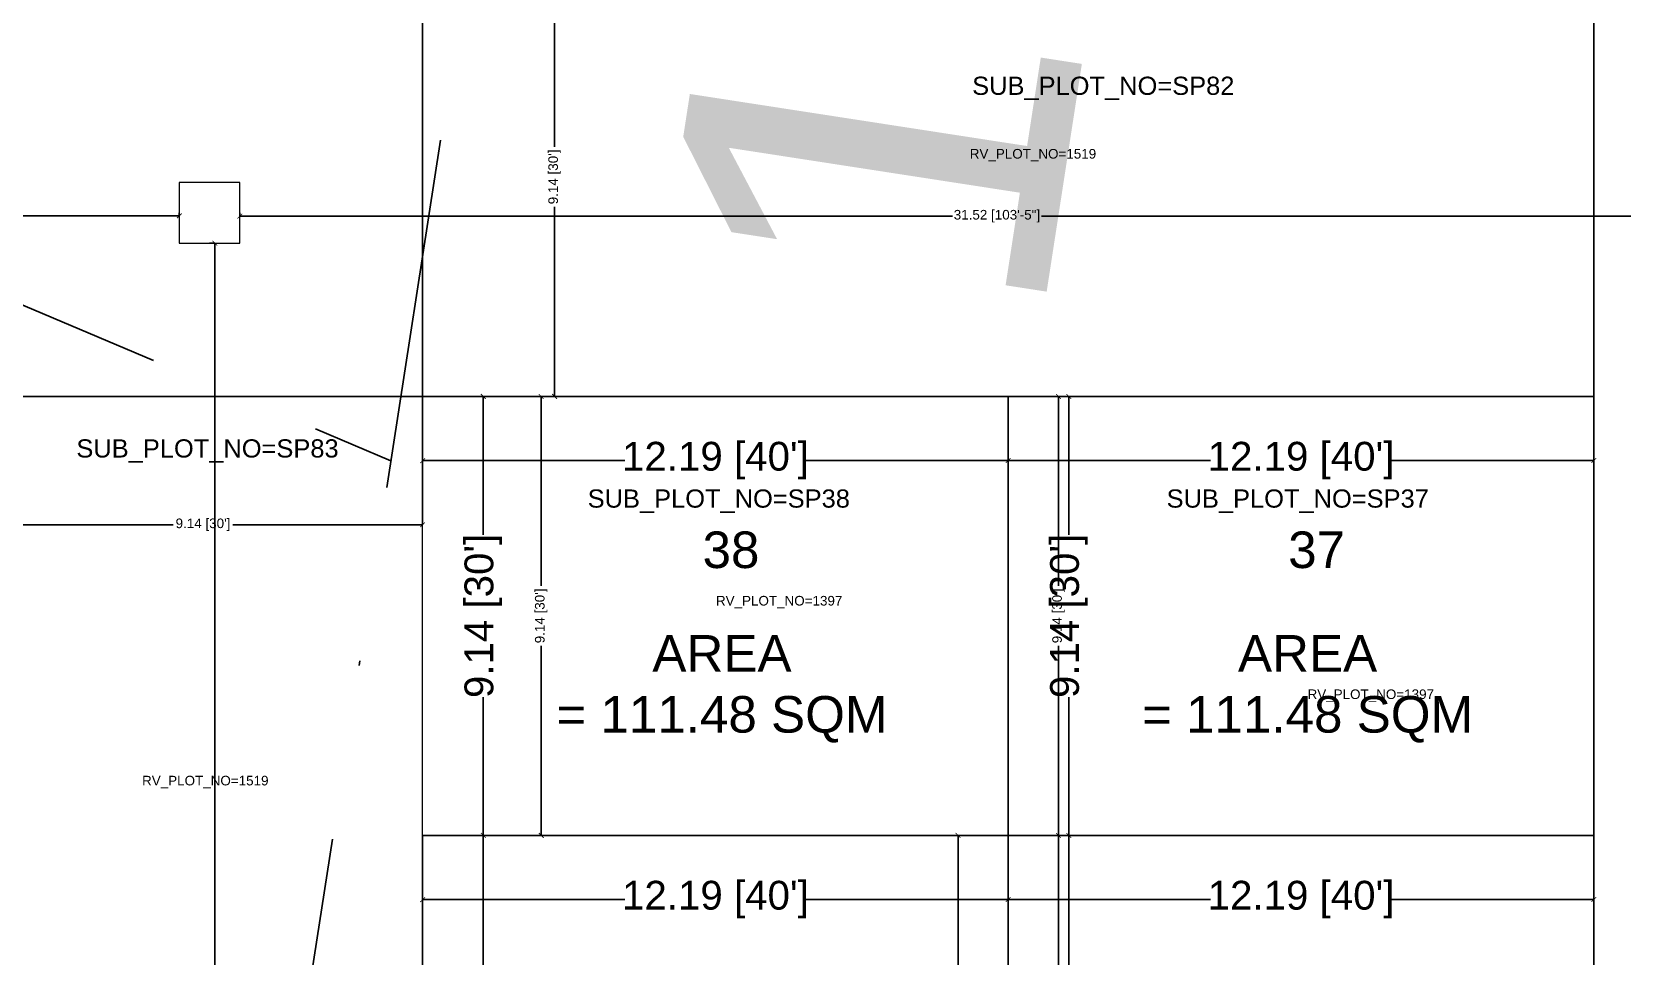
# Model space of a CAD drawing. Header units: metres. Extents: x 205125 to 205418, y -20654 to -20451.
# Drawn here: x 205287.68 to 205320.79, y -20574.34 to -20555.09 of the extents above; entities that cross this region are included whole.
import ezdxf

# ---------------------------------------------------------------- set-up
doc = ezdxf.new("R2010")
doc.units = ezdxf.units.M
doc.header["$MEASUREMENT"] = 0
doc.header["$PDMODE"] = 2
doc.linetypes.add('BORDER2', pattern=[0.875, 0.25, -0.125, 0.25, -0.125, 0, -0.125])
doc.layers.get('0').update_dxf_attribs({"lineweight": 5})
doc.layers.get('Defpoints').update_dxf_attribs({"lineweight": 5})
for name, color, linetype, lineweight in [('A-0-g', 7, 'Continuous', 5), ('INTERNAL_JUNCTIONS', 7, 'Continuous', 5), ('INTERNAL_ROADS_RESIDENTIAL', 7, 'Continuous', 5), ('Layer1', 7, 'Continuous', 5), ('SUB_PLOT_36', 7, 'Continuous', 5), ('SUB_PLOT_36_RV_PLOT_1', 7, 'Continuous', 5), ('SUB_PLOT_37', 7, 'Continuous', 5), ('SUB_PLOT_37_RV_PLOT_1', 7, 'Continuous', 5), ('SUB_PLOT_38', 7, 'Continuous', 5), ('SUB_PLOT_38_RV_PLOT_1', 7, 'Continuous', 5), ('SUB_PLOT_39', 7, 'Continuous', 5), ('SUB_PLOT_39_RV_PLOT_1', 7, 'Continuous', 5), ('SUB_PLOT_81', 7, 'Continuous', 5), ('SUB_PLOT_81_RV_PLOT_1', 7, 'Continuous', 5), ('SUB_PLOT_82', 7, 'Continuous', 5), ('SUB_PLOT_82_RV_PLOT_1', 7, 'Continuous', 5), ('SUB_PLOT_83', 7, 'Continuous', 5), ('SUB_PLOT_83_RV_PLOT_1', 7, 'Continuous', 5), ('SUB_PLOT_84', 7, 'Continuous', 5), ('SUB_PLOT_84_RV_PLOT_1', 7, 'Continuous', 5)]:
    doc.layers.add(name, color=color, linetype=linetype, lineweight=lineweight)
doc.styles.add('Arial', font='swissl.ttf')
doc.dimstyles.new('meter', dxfattribs={"dimtxt": 0.2, "dimasz": 0.1, "dimexe": 0, "dimexo": 0, "dimgap": 0.09, "dimtad": 0, "dimzin": 0, "dimdsep": 46, "dimtxsty": 'Arial', "dimblk": 'ARCHTICK', "dimcen": 7.09, "dimclrd": 23, "dimclre": 23, "dimclrt": 75, "dimadec": 0, "dimazin": 0, "dimtfac": 1, "dimtofl": 0, "dimtmove": 1, "dimatfit": 3, "dimldrblk": 'OPEN90', "dimfxl": 1, "dimtolj": 1, "dimtzin": 0, "dimarcsym": 0})

# ---------------------------------------------------------------- blocks, each defined once
blk = doc.blocks.new('_ArchTick')
at = {"color": 0, "const_width": 0.15}
blk.add_lwpolyline([(-0.5, -0.5), (0.5, 0.5)], dxfattribs=at)
blk = doc.blocks.new('*D50')
at = {"color": 23, "linetype": 'Continuous', "lineweight": -2, "ltscale": 0.5, "transparency": 16777216}
for p, q in [((205295.816, -20562.68), (205295.816, -20564.017)), ((205308.008, -20562.68), (205308.008, -20564.017)), ((205295.816, -20564.017), (205300.024, -20564.017)), ((205308.008, -20564.017), (205303.801, -20564.017))]:
    blk.add_line(p, q, dxfattribs=at)
at = {"layer": 'Defpoints', "color": 0, "ltscale": 0.5, "transparency": 16777216}
for p in [(205295.816, -20562.68), (205308.008, -20562.68), (205308.008, -20564.017)]:
    blk.add_point(p, dxfattribs=at)
at = {"color": 23, "lineweight": -2, "ltscale": 0.5, "transparency": 16777216, "xscale": 0.1, "yscale": 0.1, "zscale": 0.1, "rotation": 180}
blk.add_blockref('_ArchTick', (205295.816, -20564.017), dxfattribs=at)
at = {"color": 23, "lineweight": -2, "ltscale": 0.5, "transparency": 16777216, "xscale": 0.1, "yscale": 0.1, "zscale": 0.1}
blk.add_blockref('_ArchTick', (205308.008, -20564.017), dxfattribs=at)
at = {"color": 75, "ltscale": 0.5, "transparency": 16777216, "insert": (205301.912, -20564.017), "char_height": 0.6, "attachment_point": 5, "style": 'Arial'}
blk.add_mtext("\\A1;12.19 [40']", dxfattribs=at)
blk = doc.blocks.new('_Open90')
at = {"layer": 'A-0-g', "color": 0, "lineweight": -2}
for p, q in [((0, 0), (-1, 0)), ((-0.5, 0.5), (0, 0)), ((0, 0), (-0.5, -0.5))]:
    blk.add_line(p, q, dxfattribs=at)
blk = doc.blocks.new('*D51')
at = {"layer": 'Defpoints', "color": 0, "ltscale": 0.5, "transparency": 16777216}
for p in [(205295.816, -20562.68), (205295.816, -20571.824), (205297.078, -20571.824)]:
    blk.add_point(p, dxfattribs=at)
at = {"layer": 'SUB_PLOT_38', "color": 23, "linetype": 'Continuous', "lineweight": -2, "ltscale": 0.5, "transparency": 16777216}
for p, q in [((205295.816, -20562.68), (205297.078, -20562.68)), ((205297.078, -20562.68), (205297.078, -20565.561)), ((205297.078, -20571.824), (205297.078, -20568.943)), ((205295.816, -20571.824), (205297.078, -20571.824))]:
    blk.add_line(p, q, dxfattribs=at)
at = {"layer": 'SUB_PLOT_38', "color": 23, "lineweight": -2, "ltscale": 0.5, "transparency": 16777216, "xscale": 0.1, "yscale": 0.1, "zscale": 0.1}
for p, rotation in [((205297.078, -20562.68), 90), ((205297.078, -20571.824), 270)]:
    blk.add_blockref('_ArchTick', p, dxfattribs=dict(at, rotation=rotation))
at = {"layer": 'SUB_PLOT_38', "color": 75, "ltscale": 0.5, "transparency": 16777216, "insert": (205297.078, -20567.252), "char_height": 0.6, "attachment_point": 5, "rotation": 90, "style": 'Arial'}
blk.add_mtext("\\A1;9.14 [30']", dxfattribs=at)
blk = doc.blocks.new('*D52')
at = {"color": 23, "linetype": 'Continuous', "lineweight": -2, "ltscale": 0.5, "transparency": 16777216}
for p, q in [((205308.008, -20562.68), (205308.008, -20564.017)), ((205320.2, -20562.68), (205320.2, -20564.017)), ((205308.008, -20564.017), (205312.216, -20564.017)), ((205320.2, -20564.017), (205315.993, -20564.017))]:
    blk.add_line(p, q, dxfattribs=at)
at = {"layer": 'Defpoints', "color": 0, "ltscale": 0.5, "transparency": 16777216}
for p in [(205308.008, -20562.68), (205320.2, -20562.68), (205320.2, -20564.017)]:
    blk.add_point(p, dxfattribs=at)
at = {"color": 23, "lineweight": -2, "ltscale": 0.5, "transparency": 16777216, "xscale": 0.1, "yscale": 0.1, "zscale": 0.1, "rotation": 180}
blk.add_blockref('_ArchTick', (205308.008, -20564.017), dxfattribs=at)
at = {"color": 23, "lineweight": -2, "ltscale": 0.5, "transparency": 16777216, "xscale": 0.1, "yscale": 0.1, "zscale": 0.1}
blk.add_blockref('_ArchTick', (205320.2, -20564.017), dxfattribs=at)
at = {"color": 75, "ltscale": 0.5, "transparency": 16777216, "insert": (205314.104, -20564.017), "char_height": 0.6, "attachment_point": 5, "style": 'Arial'}
blk.add_mtext("\\A1;12.19 [40']", dxfattribs=at)
blk = doc.blocks.new('*D53')
at = {"layer": 'Defpoints', "color": 0, "ltscale": 0.5, "transparency": 16777216}
for p in [(205308.008, -20562.68), (205308.008, -20571.824), (205309.27, -20571.824)]:
    blk.add_point(p, dxfattribs=at)
at = {"layer": 'SUB_PLOT_37', "color": 23, "linetype": 'Continuous', "lineweight": -2, "ltscale": 0.5, "transparency": 16777216}
for p, q in [((205308.008, -20562.68), (205309.27, -20562.68)), ((205309.27, -20562.68), (205309.27, -20565.561)), ((205309.27, -20571.824), (205309.27, -20568.943)), ((205308.008, -20571.824), (205309.27, -20571.824))]:
    blk.add_line(p, q, dxfattribs=at)
at = {"layer": 'SUB_PLOT_37', "color": 23, "lineweight": -2, "ltscale": 0.5, "transparency": 16777216, "xscale": 0.1, "yscale": 0.1, "zscale": 0.1}
for p, rotation in [((205309.27, -20562.68), 90), ((205309.27, -20571.824), 270)]:
    blk.add_blockref('_ArchTick', p, dxfattribs=dict(at, rotation=rotation))
at = {"layer": 'SUB_PLOT_37', "color": 75, "ltscale": 0.5, "transparency": 16777216, "insert": (205309.27, -20567.252), "char_height": 0.6, "attachment_point": 5, "rotation": 90, "style": 'Arial'}
blk.add_mtext("\\A1;9.14 [30']", dxfattribs=at)
blk = doc.blocks.new('*D54')
at = {"color": 23, "linetype": 'Continuous', "lineweight": -2, "ltscale": 0.5, "transparency": 16777216}
for p, q in [((205295.816, -20571.824), (205295.816, -20573.161)), ((205308.008, -20571.824), (205308.008, -20573.161)), ((205295.816, -20573.161), (205300.024, -20573.161)), ((205308.008, -20573.161), (205303.801, -20573.161))]:
    blk.add_line(p, q, dxfattribs=at)
at = {"layer": 'Defpoints', "color": 0, "ltscale": 0.5, "transparency": 16777216}
for p in [(205295.816, -20571.824), (205308.008, -20571.824), (205308.008, -20573.161)]:
    blk.add_point(p, dxfattribs=at)
at = {"color": 23, "lineweight": -2, "ltscale": 0.5, "transparency": 16777216, "xscale": 0.1, "yscale": 0.1, "zscale": 0.1, "rotation": 180}
blk.add_blockref('_ArchTick', (205295.816, -20573.161), dxfattribs=at)
at = {"color": 23, "lineweight": -2, "ltscale": 0.5, "transparency": 16777216, "xscale": 0.1, "yscale": 0.1, "zscale": 0.1}
blk.add_blockref('_ArchTick', (205308.008, -20573.161), dxfattribs=at)
at = {"color": 75, "ltscale": 0.5, "transparency": 16777216, "insert": (205301.912, -20573.161), "char_height": 0.6, "attachment_point": 5, "style": 'Arial'}
blk.add_mtext("\\A1;12.19 [40']", dxfattribs=at)
blk = doc.blocks.new('*D55')
at = {"layer": 'Defpoints', "color": 0, "ltscale": 0.5, "transparency": 16777216}
for p in [(205295.816, -20571.824), (205295.816, -20580.968), (205297.078, -20580.968)]:
    blk.add_point(p, dxfattribs=at)
at = {"layer": 'SUB_PLOT_39', "color": 23, "linetype": 'Continuous', "lineweight": -2, "ltscale": 0.5, "transparency": 16777216}
for p, q in [((205295.816, -20571.824), (205297.078, -20571.824)), ((205297.078, -20571.824), (205297.078, -20574.705)), ((205297.078, -20580.968), (205297.078, -20578.087)), ((205295.816, -20580.968), (205297.078, -20580.968))]:
    blk.add_line(p, q, dxfattribs=at)
at = {"layer": 'SUB_PLOT_39', "color": 23, "lineweight": -2, "ltscale": 0.5, "transparency": 16777216, "xscale": 0.1, "yscale": 0.1, "zscale": 0.1}
for p, rotation in [((205297.078, -20571.824), 90), ((205297.078, -20580.968), 270)]:
    blk.add_blockref('_ArchTick', p, dxfattribs=dict(at, rotation=rotation))
at = {"layer": 'SUB_PLOT_39', "color": 75, "ltscale": 0.5, "transparency": 16777216, "insert": (205297.078, -20576.396), "char_height": 0.6, "attachment_point": 5, "rotation": 90, "style": 'Arial'}
blk.add_mtext("\\A1;9.14 [30']", dxfattribs=at)
blk = doc.blocks.new('*D56')
at = {"color": 23, "linetype": 'Continuous', "lineweight": -2, "ltscale": 0.5, "transparency": 16777216}
for p, q in [((205308.008, -20571.824), (205308.008, -20573.161)), ((205320.2, -20571.824), (205320.2, -20573.161)), ((205308.008, -20573.161), (205312.216, -20573.161)), ((205320.2, -20573.161), (205315.993, -20573.161))]:
    blk.add_line(p, q, dxfattribs=at)
at = {"layer": 'Defpoints', "color": 0, "ltscale": 0.5, "transparency": 16777216}
for p in [(205308.008, -20571.824), (205320.2, -20571.824), (205320.2, -20573.161)]:
    blk.add_point(p, dxfattribs=at)
at = {"color": 23, "lineweight": -2, "ltscale": 0.5, "transparency": 16777216, "xscale": 0.1, "yscale": 0.1, "zscale": 0.1, "rotation": 180}
blk.add_blockref('_ArchTick', (205308.008, -20573.161), dxfattribs=at)
at = {"color": 23, "lineweight": -2, "ltscale": 0.5, "transparency": 16777216, "xscale": 0.1, "yscale": 0.1, "zscale": 0.1}
blk.add_blockref('_ArchTick', (205320.2, -20573.161), dxfattribs=at)
at = {"color": 75, "ltscale": 0.5, "transparency": 16777216, "insert": (205314.104, -20573.161), "char_height": 0.6, "attachment_point": 5, "style": 'Arial'}
blk.add_mtext("\\A1;12.19 [40']", dxfattribs=at)
blk = doc.blocks.new('*D57')
at = {"layer": 'Defpoints', "color": 0, "ltscale": 0.5, "transparency": 16777216}
for p in [(205308.008, -20571.824), (205308.008, -20580.968), (205309.27, -20580.968)]:
    blk.add_point(p, dxfattribs=at)
at = {"layer": 'SUB_PLOT_36', "color": 23, "linetype": 'Continuous', "lineweight": -2, "ltscale": 0.5, "transparency": 16777216}
for p, q in [((205308.008, -20571.824), (205309.27, -20571.824)), ((205309.27, -20571.824), (205309.27, -20574.705)), ((205309.27, -20580.968), (205309.27, -20578.087)), ((205308.008, -20580.968), (205309.27, -20580.968))]:
    blk.add_line(p, q, dxfattribs=at)
at = {"layer": 'SUB_PLOT_36', "color": 23, "lineweight": -2, "ltscale": 0.5, "transparency": 16777216, "xscale": 0.1, "yscale": 0.1, "zscale": 0.1}
for p, rotation in [((205309.27, -20571.824), 90), ((205309.27, -20580.968), 270)]:
    blk.add_blockref('_ArchTick', p, dxfattribs=dict(at, rotation=rotation))
at = {"layer": 'SUB_PLOT_36', "color": 75, "ltscale": 0.5, "transparency": 16777216, "insert": (205309.27, -20576.396), "char_height": 0.6, "attachment_point": 5, "rotation": 90, "style": 'Arial'}
blk.add_mtext("\\A1;9.14 [30']", dxfattribs=at)
blk = doc.blocks.new('sdfd')
at = {"color": 241, "linetype": 'BORDER2', "lineweight": 25, "ltscale": 2}
for points in [[(205532.1784, -20576.059), (205530.6774, -20582.0097)], [(205533.6461, -20582.0097), (205529.5017, -20582.0097), (205529.4565, -20583.7041), (205529.3222, -20583.9269)]]:
    blk.add_lwpolyline(points, dxfattribs=at)
at = {"linetype": 'BORDER2', "lineweight": 25, "ltscale": 500, "insert": (205531.8464, -20582.3504), "char_height": 0.54475, "width": 8.462144, "attachment_point": 2, "style": 'Arial'}
blk.add_mtext('1397', dxfattribs=at)
blk = doc.blocks.new('*D180')
at = {"layer": 'Defpoints', "color": 0, "ltscale": 0.5, "transparency": 16777216}
for p in [(205308.008, -20562.68), (205309.054, -20562.68), (205308.008, -20571.824)]:
    blk.add_point(p, dxfattribs=at)
at = {"layer": 'SUB_PLOT_37_RV_PLOT_1', "color": 23, "lineweight": -2, "ltscale": 0.5, "transparency": 16777216}
for p, q in [((205308.008, -20562.68), (205309.054, -20562.68)), ((205309.054, -20562.68), (205309.054, -20566.628)), ((205309.054, -20571.824), (205309.054, -20567.876)), ((205308.008, -20571.824), (205309.054, -20571.824))]:
    blk.add_line(p, q, dxfattribs=at)
at = {"layer": 'SUB_PLOT_37_RV_PLOT_1', "color": 23, "lineweight": -2, "ltscale": 0.5, "transparency": 16777216, "xscale": 0.1, "yscale": 0.1, "zscale": 0.1}
for p, rotation in [((205309.054, -20562.68), 90), ((205309.054, -20571.824), 270)]:
    blk.add_blockref('_ArchTick', p, dxfattribs=dict(at, rotation=rotation))
at = {"layer": 'SUB_PLOT_37_RV_PLOT_1', "color": 75, "ltscale": 0.5, "transparency": 16777216, "insert": (205309.054, -20567.252), "char_height": 0.2, "attachment_point": 5, "rotation": 90, "style": 'Arial'}
blk.add_mtext("\\A1;9.14 [30']", dxfattribs=at)
blk = doc.blocks.new('*D181')
at = {"layer": 'Defpoints', "color": 0, "ltscale": 0.5, "transparency": 16777216}
for p in [(205306.963, -20571.824), (205308.008, -20571.824), (205308.008, -20580.968)]:
    blk.add_point(p, dxfattribs=at)
at = {"layer": 'SUB_PLOT_39_RV_PLOT_1', "color": 23, "lineweight": -2, "ltscale": 0.5, "transparency": 16777216}
for p, q in [((205308.008, -20571.824), (205306.963, -20571.824)), ((205306.963, -20571.824), (205306.963, -20575.772)), ((205306.963, -20580.968), (205306.963, -20577.02)), ((205308.008, -20580.968), (205306.963, -20580.968))]:
    blk.add_line(p, q, dxfattribs=at)
at = {"layer": 'SUB_PLOT_39_RV_PLOT_1', "color": 23, "lineweight": -2, "ltscale": 0.5, "transparency": 16777216, "xscale": 0.1, "yscale": 0.1, "zscale": 0.1}
for p, rotation in [((205306.963, -20571.824), 90), ((205306.963, -20580.968), 270)]:
    blk.add_blockref('_ArchTick', p, dxfattribs=dict(at, rotation=rotation))
at = {"layer": 'SUB_PLOT_39_RV_PLOT_1', "color": 75, "ltscale": 0.5, "transparency": 16777216, "insert": (205306.963, -20576.396), "char_height": 0.2, "attachment_point": 5, "rotation": 90, "style": 'Arial'}
blk.add_mtext("\\A1;9.14 [30']", dxfattribs=at)
blk = doc.blocks.new('*D182')
at = {"layer": 'Defpoints', "color": 0, "ltscale": 0.5, "transparency": 16777216}
for p in [(205308.008, -20571.824), (205309.054, -20571.824), (205308.008, -20580.968)]:
    blk.add_point(p, dxfattribs=at)
at = {"layer": 'SUB_PLOT_36_RV_PLOT_1', "color": 23, "lineweight": -2, "ltscale": 0.5, "transparency": 16777216}
for p, q in [((205308.008, -20571.824), (205309.054, -20571.824)), ((205309.054, -20571.824), (205309.054, -20575.772)), ((205309.054, -20580.968), (205309.054, -20577.02)), ((205308.008, -20580.968), (205309.054, -20580.968))]:
    blk.add_line(p, q, dxfattribs=at)
at = {"layer": 'SUB_PLOT_36_RV_PLOT_1', "color": 23, "lineweight": -2, "ltscale": 0.5, "transparency": 16777216, "xscale": 0.1, "yscale": 0.1, "zscale": 0.1}
for p, rotation in [((205309.054, -20571.824), 90), ((205309.054, -20580.968), 270)]:
    blk.add_blockref('_ArchTick', p, dxfattribs=dict(at, rotation=rotation))
at = {"layer": 'SUB_PLOT_36_RV_PLOT_1', "color": 75, "ltscale": 0.5, "transparency": 16777216, "insert": (205309.054, -20576.396), "char_height": 0.2, "attachment_point": 5, "rotation": 90, "style": 'Arial'}
blk.add_mtext("\\A1;9.14 [30']", dxfattribs=at)
blk = doc.blocks.new('*D203')
at = {"layer": 'Defpoints', "color": 0, "ltscale": 0.5, "transparency": 16777216}
for p in [(205295.816, -20562.68), (205298.285, -20562.68), (205295.816, -20571.824)]:
    blk.add_point(p, dxfattribs=at)
at = {"layer": 'SUB_PLOT_38_RV_PLOT_1', "color": 23, "lineweight": -2, "ltscale": 0.5, "transparency": 16777216}
for p, q in [((205295.816, -20562.68), (205298.285, -20562.68)), ((205298.285, -20562.68), (205298.285, -20566.628)), ((205298.285, -20571.824), (205298.285, -20567.876)), ((205295.816, -20571.824), (205298.285, -20571.824))]:
    blk.add_line(p, q, dxfattribs=at)
at = {"layer": 'SUB_PLOT_38_RV_PLOT_1', "color": 23, "lineweight": -2, "ltscale": 0.5, "transparency": 16777216, "xscale": 0.1, "yscale": 0.1, "zscale": 0.1}
for p, rotation in [((205298.285, -20562.68), 90), ((205298.285, -20571.824), 270)]:
    blk.add_blockref('_ArchTick', p, dxfattribs=dict(at, rotation=rotation))
at = {"layer": 'SUB_PLOT_38_RV_PLOT_1', "color": 75, "ltscale": 0.5, "transparency": 16777216, "insert": (205298.285, -20567.252), "char_height": 0.2, "attachment_point": 5, "rotation": 90, "style": 'Arial'}
blk.add_mtext("\\A1;9.14 [30']", dxfattribs=at)
blk = doc.blocks.new('*D232')
at = {"layer": 'Defpoints', "color": 0, "ltscale": 0.5, "transparency": 16777216}
for p in [(205258.23, -20558.922), (205290.751, -20558.856), (205290.751, -20558.919)]:
    blk.add_point(p, dxfattribs=at)
at = {"layer": 'INTERNAL_ROADS_RESIDENTIAL', "color": 23, "lineweight": -2, "ltscale": 0.5, "transparency": 16777216}
for p, q in [((205258.23, -20558.922), (205258.23, -20558.919)), ((205258.23, -20558.919), (205273.562, -20558.919)), ((205290.751, -20558.919), (205275.419, -20558.919)), ((205290.751, -20558.856), (205290.751, -20558.919))]:
    blk.add_line(p, q, dxfattribs=at)
at = {"layer": 'INTERNAL_ROADS_RESIDENTIAL', "color": 23, "lineweight": -2, "ltscale": 0.5, "transparency": 16777216, "xscale": 0.1, "yscale": 0.1, "zscale": 0.1, "rotation": 180}
blk.add_blockref('_ArchTick', (205258.23, -20558.919), dxfattribs=at)
at = {"layer": 'INTERNAL_ROADS_RESIDENTIAL', "color": 23, "lineweight": -2, "ltscale": 0.5, "transparency": 16777216, "xscale": 0.1, "yscale": 0.1, "zscale": 0.1}
blk.add_blockref('_ArchTick', (205290.751, -20558.919), dxfattribs=at)
at = {"layer": 'INTERNAL_ROADS_RESIDENTIAL', "color": 75, "ltscale": 0.5, "transparency": 16777216, "insert": (205274.491, -20558.919), "char_height": 0.2, "attachment_point": 5, "style": 'Arial'}
blk.add_mtext('\\A1;32.52 [106\'-9"]', dxfattribs=at)
blk = doc.blocks.new('*D233')
at = {"layer": 'Defpoints', "color": 0, "ltscale": 0.5, "transparency": 16777216}
for p in [(205291.382, -20559.486), (205291.491, -20605.384), (205291.491, -20605.384)]:
    blk.add_point(p, dxfattribs=at)
at = {"layer": 'INTERNAL_ROADS_RESIDENTIAL', "color": 23, "lineweight": -2, "ltscale": 0.5, "transparency": 16777216}
for p, q in [((205291.382, -20559.486), (205291.491, -20559.486)), ((205291.491, -20559.486), (205291.491, -20581.507)), ((205291.491, -20605.384), (205291.491, -20583.363))]:
    blk.add_line(p, q, dxfattribs=at)
at = {"layer": 'INTERNAL_ROADS_RESIDENTIAL', "color": 23, "lineweight": -2, "ltscale": 0.5, "transparency": 16777216, "xscale": 0.1, "yscale": 0.1, "zscale": 0.1}
for p, rotation in [((205291.491, -20559.486), 90), ((205291.491, -20605.384), 270)]:
    blk.add_blockref('_ArchTick', p, dxfattribs=dict(at, rotation=rotation))
at = {"layer": 'INTERNAL_ROADS_RESIDENTIAL', "color": 75, "ltscale": 0.5, "transparency": 16777216, "insert": (205291.491, -20582.435), "char_height": 0.2, "attachment_point": 5, "rotation": 90, "style": 'Arial'}
blk.add_mtext('\\A1;45.90 [150\'-7"]', dxfattribs=at)
blk = doc.blocks.new('*D234')
at = {"layer": 'Defpoints', "color": 0, "ltscale": 0.5, "transparency": 16777216}
for p in [(205292.013, -20558.856), (205323.534, -20558.856), (205323.534, -20558.926)]:
    blk.add_point(p, dxfattribs=at)
at = {"layer": 'INTERNAL_ROADS_RESIDENTIAL', "color": 23, "lineweight": -2, "ltscale": 0.5, "transparency": 16777216}
for p, q in [((205292.013, -20558.856), (205292.013, -20558.926)), ((205292.013, -20558.926), (205306.845, -20558.926)), ((205323.534, -20558.926), (205308.702, -20558.926)), ((205323.534, -20558.856), (205323.534, -20558.926))]:
    blk.add_line(p, q, dxfattribs=at)
at = {"layer": 'INTERNAL_ROADS_RESIDENTIAL', "color": 23, "lineweight": -2, "ltscale": 0.5, "transparency": 16777216, "xscale": 0.1, "yscale": 0.1, "zscale": 0.1, "rotation": 180}
blk.add_blockref('_ArchTick', (205292.013, -20558.926), dxfattribs=at)
at = {"layer": 'INTERNAL_ROADS_RESIDENTIAL', "color": 23, "lineweight": -2, "ltscale": 0.5, "transparency": 16777216, "xscale": 0.1, "yscale": 0.1, "zscale": 0.1}
blk.add_blockref('_ArchTick', (205323.534, -20558.926), dxfattribs=at)
at = {"layer": 'INTERNAL_ROADS_RESIDENTIAL', "color": 75, "ltscale": 0.5, "transparency": 16777216, "insert": (205307.773, -20558.926), "char_height": 0.2, "attachment_point": 5, "style": 'Arial'}
blk.add_mtext('\\A1;31.52 [103\'-5"]', dxfattribs=at)
blk = doc.blocks.new('*D248')
at = {"layer": 'Defpoints', "color": 0, "ltscale": 0.5, "transparency": 16777216}
for p in [(205295.816, -20553.536), (205295.816, -20562.68), (205298.563, -20562.68)]:
    blk.add_point(p, dxfattribs=at)
at = {"layer": 'SUB_PLOT_82', "color": 23, "lineweight": -2, "ltscale": 0.5, "transparency": 16777216}
for p, q in [((205295.816, -20553.536), (205298.563, -20553.536)), ((205298.563, -20553.536), (205298.563, -20557.484)), ((205298.563, -20562.68), (205298.563, -20558.732)), ((205295.816, -20562.68), (205298.563, -20562.68))]:
    blk.add_line(p, q, dxfattribs=at)
at = {"layer": 'SUB_PLOT_82', "color": 23, "lineweight": -2, "ltscale": 0.5, "transparency": 16777216, "xscale": 0.1, "yscale": 0.1, "zscale": 0.1}
for p, rotation in [((205298.563, -20553.536), 90), ((205298.563, -20562.68), 270)]:
    blk.add_blockref('_ArchTick', p, dxfattribs=dict(at, rotation=rotation))
at = {"layer": 'SUB_PLOT_82', "color": 75, "ltscale": 0.5, "transparency": 16777216, "insert": (205298.563, -20558.108), "char_height": 0.2, "attachment_point": 5, "rotation": 90, "style": 'Arial'}
blk.add_mtext("\\A1;9.14 [30']", dxfattribs=at)
blk = doc.blocks.new('*D249')
at = {"layer": 'Defpoints', "color": 0, "ltscale": 0.5, "transparency": 16777216}
for p in [(205286.672, -20562.68), (205295.816, -20562.68), (205286.672, -20565.354)]:
    blk.add_point(p, dxfattribs=at)
at = {"layer": 'SUB_PLOT_83', "color": 23, "lineweight": -2, "ltscale": 0.5, "transparency": 16777216}
for p, q in [((205286.672, -20562.68), (205286.672, -20565.354)), ((205295.816, -20562.68), (205295.816, -20565.354)), ((205286.672, -20565.354), (205290.621, -20565.354)), ((205295.816, -20565.354), (205291.868, -20565.354))]:
    blk.add_line(p, q, dxfattribs=at)
at = {"layer": 'SUB_PLOT_83', "color": 23, "lineweight": -2, "ltscale": 0.5, "transparency": 16777216, "xscale": 0.1, "yscale": 0.1, "zscale": 0.1, "rotation": 180}
blk.add_blockref('_ArchTick', (205286.672, -20565.354), dxfattribs=at)
at = {"layer": 'SUB_PLOT_83', "color": 23, "lineweight": -2, "ltscale": 0.5, "transparency": 16777216, "xscale": 0.1, "yscale": 0.1, "zscale": 0.1}
blk.add_blockref('_ArchTick', (205295.816, -20565.354), dxfattribs=at)
at = {"layer": 'SUB_PLOT_83', "color": 75, "ltscale": 0.5, "transparency": 16777216, "insert": (205291.244, -20565.354), "char_height": 0.2, "attachment_point": 5, "style": 'Arial'}
blk.add_mtext("\\A1;9.14 [30']", dxfattribs=at)

msp = doc.modelspace()

# ---------------------------------------------------------------- linework, layer by layer
for p, q in [((205295.816, -20603.863), (205295.816, -20562.68)), ((205320.2, -20562.68), (205295.816, -20562.68)), ((205308.008, -20599.574), (205308.008, -20562.68)), ((205320.2, -20590.112), (205320.2, -20562.68)), ((205308.008, -20571.824), (205295.816, -20571.824)), ((205320.2, -20571.824), (205308.008, -20571.824))]:
    msp.add_line(p, q)
at = {"layer": 'INTERNAL_JUNCTIONS', "color": 1, "ltscale": 0.5}
msp.add_lwpolyline([(205290.751, -20559.486), (205292.013, -20559.486), (205292.013, -20558.226), (205290.751, -20558.226)], close=True, dxfattribs=at)
at = {"layer": 'SUB_PLOT_36', "color": 6, "ltscale": 0.5}
msp.add_lwpolyline([(205320.2, -20580.968), (205308.008, -20580.968), (205308.008, -20571.824), (205320.2, -20571.824)], close=True, dxfattribs=at)
at = {"layer": 'SUB_PLOT_36_RV_PLOT_1', "color": 1, "ltscale": 0.5}
msp.add_lwpolyline([(205308.008, -20571.824), (205320.2, -20571.824), (205320.2, -20580.968), (205308.008, -20580.968)], close=True, dxfattribs=at)
at = {"layer": 'SUB_PLOT_37', "color": 6, "ltscale": 0.5}
msp.add_lwpolyline([(205320.2, -20562.68), (205308.008, -20562.68), (205308.008, -20571.824), (205320.2, -20571.824)], close=True, dxfattribs=at)
at = {"layer": 'SUB_PLOT_37_RV_PLOT_1', "color": 1, "ltscale": 0.5}
msp.add_lwpolyline([(205308.008, -20571.824), (205320.2, -20571.824), (205320.2, -20562.68), (205308.008, -20562.68)], close=True, dxfattribs=at)
at = {"layer": 'SUB_PLOT_38', "color": 6, "ltscale": 0.5}
msp.add_lwpolyline([(205295.816, -20562.68), (205308.008, -20562.68), (205308.008, -20571.824), (205295.816, -20571.824)], close=True, dxfattribs=at)
at = {"layer": 'SUB_PLOT_38_RV_PLOT_1', "color": 1, "ltscale": 0.5}
msp.add_lwpolyline([(205295.816, -20562.68), (205308.008, -20562.68), (205308.008, -20571.824), (205295.816, -20571.824)], close=True, dxfattribs=at)
at = {"layer": 'SUB_PLOT_39', "color": 6, "ltscale": 0.5}
msp.add_lwpolyline([(205295.816, -20580.968), (205308.008, -20580.968), (205308.008, -20571.824), (205295.816, -20571.824)], close=True, dxfattribs=at)
at = {"layer": 'SUB_PLOT_39_RV_PLOT_1', "color": 1, "ltscale": 0.5}
msp.add_lwpolyline([(205295.816, -20571.824), (205308.008, -20571.824), (205308.008, -20580.968), (205295.816, -20580.968)], close=True, dxfattribs=at)
at = {"layer": 'SUB_PLOT_81', "color": 1, "ltscale": 0.5}
msp.add_lwpolyline([(205320.2, -20582.355), (205332.39, -20582.355), (205332.39, -20548.81), (205320.2, -20548.81)], close=True, dxfattribs=at)
at = {"layer": 'SUB_PLOT_81_RV_PLOT_1', "color": 1, "ltscale": 0.5}
msp.add_lwpolyline([(205320.2, -20582.355), (205320.2, -20548.81), (205329.265, -20548.81), (205321.186, -20582.355)], close=True, dxfattribs=at)
at = {"layer": 'SUB_PLOT_82', "color": 1, "ltscale": 0.5}
msp.add_lwpolyline([(205295.816, -20562.68), (205320.2, -20562.68), (205320.2, -20553.536), (205295.816, -20553.536)], close=True, dxfattribs=at)
at = {"layer": 'SUB_PLOT_82_RV_PLOT_1', "color": 1, "ltscale": 0.5}
msp.add_lwpolyline([(205295.816, -20562.68), (205320.2, -20562.68), (205320.2, -20553.536), (205295.816, -20553.536)], close=True, dxfattribs=at)
at = {"layer": 'SUB_PLOT_83', "color": 1, "ltscale": 0.5}
msp.add_lwpolyline([(205286.672, -20562.68), (205286.672, -20606.616), (205287.521, -20606.399), (205288.199, -20606.226), (205288.996, -20606.022), (205289.886, -20605.794), (205290.525, -20605.631), (205290.919, -20605.53), (205291.83, -20605.297), (205292.491, -20605.128), (205292.976, -20605.004), (205293.825, -20604.663), (205295.372, -20604.041), (205295.828, -20603.858), (205295.816, -20562.68)], close=True, dxfattribs=at)
at = {"layer": 'SUB_PLOT_83_RV_PLOT_1', "color": 1, "ltscale": 0.5}
msp.add_lwpolyline([(205286.672, -20562.68), (205286.672, -20606.616), (205287.521, -20606.399), (205288.199, -20606.226), (205288.996, -20606.022), (205289.886, -20605.794), (205290.525, -20605.631), (205290.919, -20605.53), (205291.83, -20605.297), (205292.491, -20605.128), (205292.976, -20605.004), (205293.825, -20604.663), (205295.372, -20604.041), (205295.828, -20603.858), (205295.816, -20562.68)], close=True, dxfattribs=at)
at = {"layer": 'SUB_PLOT_84', "color": 1, "ltscale": 0.5}
msp.add_lwpolyline([(205262.288, -20562.68), (205295.816, -20562.68), (205295.816, -20553.536), (205262.288, -20553.536)], close=True, dxfattribs=at)
at = {"layer": 'SUB_PLOT_84_RV_PLOT_1', "color": 1, "ltscale": 0.5}
msp.add_lwpolyline([(205262.288, -20562.68), (205295.816, -20562.68), (205295.816, -20553.536), (205262.288, -20553.536)], close=True, dxfattribs=at)

# ---------------------------------------------------------------- block references
at = {"layer": 'Layer1', "color": 3, "xscale": 14.63079577654657, "yscale": 14.63079577654657, "zscale": 14.63079577654657, "rotation": 81.22160212606701}
msp.add_blockref('sdfd', (-551228.378, -2946459.856), dxfattribs=at)

# ---------------------------------------------------------------- texts
at = {"linetype": 'ByBlock', "char_height": 0.762, "attachment_point": 5, "style": 'Arial'}
for s, insert, width in [('38', (205302.236, -20565.88), 2.07962), ('37', (205314.428, -20565.88), 2.07962), ('AREA \\P= 111.48 SQM ', (205302.048, -20568.772), 8.97258), ('AREA \\P= 111.48 SQM ', (205314.24, -20568.772), 8.97258)]:
    msp.add_mtext(s, dxfattribs=dict(at, insert=insert, width=width))
at = {"layer": 'SUB_PLOT_37', "color": 6, "ltscale": 0.5, "insert": (205311.305, -20564.618), "char_height": 0.3791, "attachment_point": 1, "style": 'Arial'}
msp.add_mtext_dynamic_manual_height_columns('SUB_PLOT_NO=SP37', width=5.65873, gutter_width=1, heights=[0], dxfattribs=at)
at = {"layer": 'SUB_PLOT_37_RV_PLOT_1', "color": 1, "ltscale": 0.5, "insert": (205316.872, -20568.784), "char_height": 0.2, "attachment_point": 3, "style": 'Arial'}
msp.add_mtext_dynamic_manual_height_columns('RV_PLOT_NO=1397', width=5.65873, gutter_width=1, heights=[0], dxfattribs=at)
at = {"layer": 'SUB_PLOT_38', "color": 6, "ltscale": 0.5, "insert": (205304.712, -20564.618), "char_height": 0.3791, "attachment_point": 3, "style": 'Arial'}
msp.add_mtext_dynamic_manual_height_columns('SUB_PLOT_NO=SP38', width=5.65873, gutter_width=1, heights=[0], dxfattribs=at)
at = {"layer": 'SUB_PLOT_38_RV_PLOT_1', "color": 1, "ltscale": 0.5, "insert": (205301.923, -20566.836), "char_height": 0.2, "attachment_point": 1, "style": 'Arial'}
msp.add_mtext_dynamic_manual_height_columns('RV_PLOT_NO=1397', width=5.65873, gutter_width=1, heights=[0], dxfattribs=at)
at = {"layer": 'SUB_PLOT_82', "color": 1, "ltscale": 0.5, "insert": (205307.257, -20556.02), "char_height": 0.3791, "attachment_point": 1, "style": 'Arial'}
msp.add_mtext_dynamic_manual_height_columns('SUB_PLOT_NO=SP82', width=5.65873, gutter_width=1, heights=[0], dxfattribs=at)
at = {"layer": 'SUB_PLOT_82_RV_PLOT_1', "color": 1, "ltscale": 0.5, "insert": (205309.839, -20557.526), "char_height": 0.2, "attachment_point": 3, "style": 'Arial'}
msp.add_mtext_dynamic_manual_height_columns('RV_PLOT_NO=1519', width=5.65873, gutter_width=1, heights=[0], dxfattribs=at)
at = {"layer": 'SUB_PLOT_83', "color": 1, "ltscale": 0.5, "insert": (205288.608, -20563.574), "char_height": 0.3791, "attachment_point": 1, "style": 'Arial'}
msp.add_mtext_dynamic_manual_height_columns('SUB_PLOT_NO=SP83', width=5.65873, gutter_width=1, heights=[0], dxfattribs=at)
at = {"layer": 'SUB_PLOT_83_RV_PLOT_1', "color": 1, "ltscale": 0.5, "insert": (205292.608, -20570.583), "char_height": 0.2, "attachment_point": 3, "style": 'Arial'}
msp.add_mtext_dynamic_manual_height_columns('RV_PLOT_NO=1519', width=5.65873, gutter_width=1, heights=[0], dxfattribs=at)

# ---------------------------------------------------------------- dimensions: what is measured, and where the dimension line sits
at = {"ltscale": 0.5}
for base, p1, p2, picture, middle in [((205308.008, -20564.017), (205295.816, -20562.68), (205308.008, -20562.68), '*D50', (205301.912, -20564.017)), ((205320.2, -20564.017), (205308.008, -20562.68), (205320.2, -20562.68), '*D52', (205314.104, -20564.017)), ((205308.008, -20573.161), (205295.816, -20571.824), (205308.008, -20571.824), '*D54', (205301.912, -20573.161)), ((205320.2, -20573.161), (205308.008, -20571.824), (205320.2, -20571.824), '*D56', (205314.104, -20573.161))]:
    dim = msp.add_linear_dim(base=base, p1=p1, p2=p2, dimstyle='meter', override={"dimtxt": 0.6, "dimtxsty": 'Arial', "dimldrblk": 'Open90', "dimarcsym": 1}, dxfattribs=at)
    dim.commit()
    dim.dimension.update_dxf_attribs({"geometry": picture, "text_midpoint": middle})
at = {"layer": 'INTERNAL_ROADS_RESIDENTIAL', "color": 1, "ltscale": 0.5}
for base, p1, p2, picture, middle in [((205290.751, -20558.919), (205258.23, -20558.922), (205290.751, -20558.856), '*D232', (205274.491, -20558.919)), ((205323.534, -20558.926), (205292.013, -20558.856), (205323.534, -20558.856), '*D234', (205307.773, -20558.926))]:
    dim = msp.add_linear_dim(base=base, p1=p1, p2=p2, dimstyle='meter', override={"dimfxl": 2}, dxfattribs=at)
    dim.commit()
    dim.dimension.update_dxf_attribs({"geometry": picture, "text_midpoint": middle})
dim = msp.add_linear_dim(base=(205291.491, -20605.384), p1=(205291.382, -20559.486), p2=(205291.491, -20605.384), angle=90, dimstyle='meter', override={"dimfxl": 2}, dxfattribs=at)
dim.commit()
dim.dimension.update_dxf_attribs({"geometry": '*D233', "text_midpoint": (205291.491, -20582.435)})
at = {"layer": 'SUB_PLOT_36', "color": 6, "ltscale": 0.5}
dim = msp.add_linear_dim(base=(205309.27, -20580.968), p1=(205308.008, -20571.824), p2=(205308.008, -20580.968), angle=90, dimstyle='meter', override={"dimtxt": 0.6, "dimtxsty": 'Arial', "dimldrblk": 'Open90', "dimarcsym": 1}, dxfattribs=at)
dim.commit()
dim.dimension.update_dxf_attribs({"geometry": '*D57', "text_midpoint": (205309.27, -20576.396)})
at = {"layer": 'SUB_PLOT_36_RV_PLOT_1', "color": 1, "ltscale": 0.5}
dim = msp.add_aligned_dim(p1=(205308.008, -20580.968), p2=(205308.008, -20571.824), distance=-1.045, dimstyle='meter', override={"dimfxl": 2}, dxfattribs=at)
dim.commit()
dim.dimension.update_dxf_attribs({"geometry": '*D182', "text_midpoint": (205309.054, -20576.396)})
at = {"layer": 'SUB_PLOT_37', "color": 6, "ltscale": 0.5}
dim = msp.add_linear_dim(base=(205309.27, -20571.824), p1=(205308.008, -20562.68), p2=(205308.008, -20571.824), angle=90, dimstyle='meter', override={"dimtxt": 0.6, "dimtxsty": 'Arial', "dimldrblk": 'Open90', "dimarcsym": 1}, dxfattribs=at)
dim.commit()
dim.dimension.update_dxf_attribs({"geometry": '*D53', "text_midpoint": (205309.27, -20567.252)})
at = {"layer": 'SUB_PLOT_37_RV_PLOT_1', "color": 1, "ltscale": 0.5}
dim = msp.add_aligned_dim(p1=(205308.008, -20571.824), p2=(205308.008, -20562.68), distance=-1.045, dimstyle='meter', override={"dimfxl": 2}, dxfattribs=at)
dim.commit()
dim.dimension.update_dxf_attribs({"geometry": '*D180', "text_midpoint": (205309.054, -20567.252)})
at = {"layer": 'SUB_PLOT_38', "color": 6, "ltscale": 0.5}
dim = msp.add_linear_dim(base=(205297.078, -20571.824), p1=(205295.816, -20562.68), p2=(205295.816, -20571.824), angle=90, dimstyle='meter', override={"dimtxt": 0.6, "dimtxsty": 'Arial', "dimldrblk": 'Open90', "dimarcsym": 1}, dxfattribs=at)
dim.commit()
dim.dimension.update_dxf_attribs({"geometry": '*D51', "text_midpoint": (205297.078, -20567.252)})
at = {"layer": 'SUB_PLOT_38_RV_PLOT_1', "color": 1, "ltscale": 0.5}
dim = msp.add_aligned_dim(p1=(205295.816, -20571.824), p2=(205295.816, -20562.68), distance=-2.469, dimstyle='meter', override={"dimfxl": 2}, dxfattribs=at)
dim.commit()
dim.dimension.update_dxf_attribs({"geometry": '*D203', "text_midpoint": (205298.285, -20567.252)})
at = {"layer": 'SUB_PLOT_39', "color": 6, "ltscale": 0.5}
dim = msp.add_linear_dim(base=(205297.078, -20580.968), p1=(205295.816, -20571.824), p2=(205295.816, -20580.968), angle=90, dimstyle='meter', override={"dimtxt": 0.6, "dimtxsty": 'Arial', "dimldrblk": 'Open90', "dimarcsym": 1}, dxfattribs=at)
dim.commit()
dim.dimension.update_dxf_attribs({"geometry": '*D55', "text_midpoint": (205297.078, -20576.396)})
at = {"layer": 'SUB_PLOT_39_RV_PLOT_1', "color": 1, "ltscale": 0.5}
dim = msp.add_aligned_dim(p1=(205308.008, -20580.968), p2=(205308.008, -20571.824), distance=1.045, dimstyle='meter', override={"dimfxl": 2}, dxfattribs=at)
dim.commit()
dim.dimension.update_dxf_attribs({"geometry": '*D181', "text_midpoint": (205306.963, -20576.396)})
at = {"layer": 'SUB_PLOT_82', "color": 1, "ltscale": 0.5}
dim = msp.add_linear_dim(base=(205298.563, -20562.68), p1=(205295.816, -20553.536), p2=(205295.816, -20562.68), angle=90, dimstyle='meter', override={"dimfxl": 2}, dxfattribs=at)
dim.commit()
dim.dimension.update_dxf_attribs({"geometry": '*D248', "text_midpoint": (205298.563, -20558.108)})
at = {"layer": 'SUB_PLOT_83', "color": 1, "ltscale": 0.5}
dim = msp.add_linear_dim(base=(205286.672, -20565.354), p1=(205295.816, -20562.68), p2=(205286.672, -20562.68), dimstyle='meter', override={"dimfxl": 2}, dxfattribs=at)
dim.commit()
dim.dimension.update_dxf_attribs({"geometry": '*D249', "text_midpoint": (205291.244, -20565.354)})

doc.saveas('drawing.dxf')
